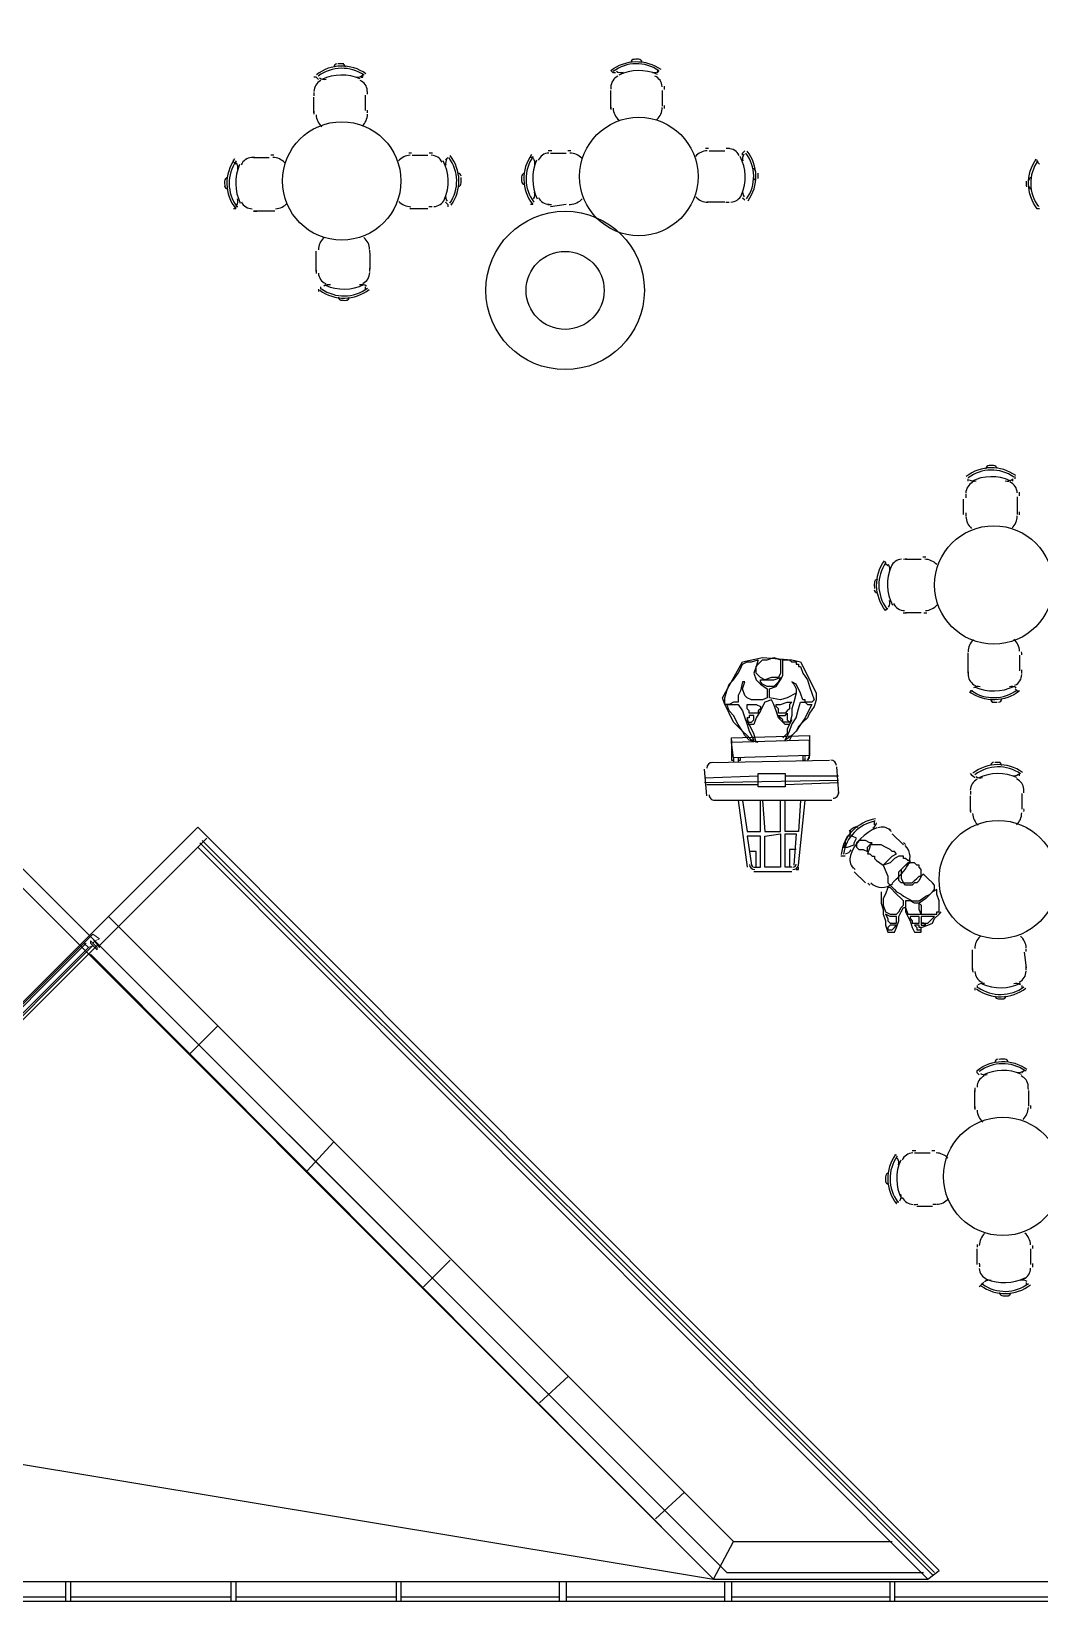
# Model space of a CAD drawing. Header units: inches. Extents: x 6 to 332, y 4 to 234.
# Drawn here: x 268.72 to 276.36, y 94.84 to 106.75 of the extents above; entities that cross this region are included whole.
import ezdxf

# ---------------------------------------------------------------- set-up
doc = ezdxf.new("R2010")
doc.units = ezdxf.units.IN
doc.header["$MEASUREMENT"] = 0
doc.layers.add('PDF_BASE', color=7, linetype='Continuous', true_color=0x767676)

msp = doc.modelspace()

# ---------------------------------------------------------------- linework, layer by layer
at = {"layer": 'PDF_BASE', "lineweight": 25}
for points in [[(254.009, 119.712), (254.009, 114.903), (273.889, 95.007), (275.514, 95.007), (275.599, 95.074), (269.977, 100.713), (267.454, 98.19)], [(154.12, 115.208), (166.499, 115.208), (166.499, 114.92), (154.12, 114.92), (273.889, 95.007), (274.041, 95.294), (275.244, 95.294)], [(254.009, 115.005), (254.043, 115.005), (273.99, 95.057), (275.481, 95.057)], [(270.892, 106.386), (270.875, 106.403), (270.858, 106.403)], [(270.875, 106.403), (270.875, 106.403)], [(271.213, 106.403), (271.23, 106.403), (271.23, 106.42)], [(271.23, 106.42), (271.23, 106.42)], [(273.127, 106.453), (273.127, 106.453)], [(273.466, 106.436), (273.466, 106.453)], [(273.482, 106.453), (273.482, 106.453)], [(271.247, 106.267), (271.247, 106.149)], [(273.11, 106.166), (273.11, 106.301)], [(273.499, 106.301), (273.499, 106.182)], [(270.858, 106.132), (270.858, 106.25)], [(270.401, 105.793), (270.519, 105.793)], [(271.603, 105.81), (271.721, 105.81)], [(271.857, 105.776), (271.874, 105.793)], [(271.874, 105.793), (271.874, 105.793)], [(271.874, 105.793), (271.874, 105.793)], [(272.5, 105.81), (272.5, 105.81)], [(272.5, 105.793), (272.5, 105.793)], [(272.517, 105.793), (272.5, 105.793)], [(272.653, 105.827), (272.771, 105.827)], [(273.855, 105.844), (273.974, 105.844)], [(274.109, 105.81), (274.109, 105.827), (274.126, 105.844)], [(274.126, 105.827), (274.126, 105.827)], [(270.265, 105.742), (270.248, 105.759), (270.248, 105.776)], [(270.248, 105.759), (270.248, 105.759)], [(276.361, 105.742), (276.344, 105.759), (276.344, 105.776)], [(276.344, 105.759), (276.344, 105.759)], [(271.857, 105.454), (271.874, 105.437), (271.874, 105.42)], [(271.874, 105.437), (271.874, 105.437)], [(272.5, 105.454), (272.5, 105.454)], [(272.517, 105.454), (272.517, 105.454)], [(272.771, 105.437), (272.653, 105.42)], [(274.109, 105.488), (274.126, 105.471)], [(274.126, 105.471), (274.126, 105.471)], [(270.282, 105.42), (270.265, 105.42)], [(270.265, 105.404), (270.265, 105.404)], [(276.344, 105.404), (276.344, 105.404)], [(276.361, 105.42), (276.361, 105.42)], [(270.892, 104.794), (270.892, 104.777)], [(270.909, 104.811), (270.909, 104.794)], [(270.909, 104.794), (270.909, 104.794)], [(271.247, 104.811), (271.247, 104.794)], [(271.247, 104.794), (271.247, 104.794)], [(271.264, 104.794), (271.264, 104.794)], [(275.802, 103.355), (275.802, 103.355)], [(275.819, 103.338), (275.819, 103.355)], [(275.819, 103.355), (275.819, 103.355)], [(276.158, 103.355), (276.158, 103.355)], [(276.158, 103.338), (276.158, 103.355)], [(276.175, 103.355), (276.175, 103.372)], [(275.785, 103.084), (275.785, 103.202)], [(276.192, 103.219), (276.192, 103.084)], [(275.21, 102.694), (275.193, 102.711), (275.193, 102.728)], [(275.193, 102.711), (275.193, 102.711)], [(275.345, 102.745), (275.464, 102.745)], [(275.193, 102.356), (275.193, 102.356)], [(275.193, 102.356), (275.193, 102.356)], [(275.464, 102.339), (275.345, 102.339)], [(274.228, 101.356), (274.16, 101.373), (274.126, 101.407), (274.109, 101.441), (274.041, 101.509), (274.007, 101.577), (273.974, 101.644), (273.957, 101.695), (274.109, 101.966), (274.261, 102), (274.482, 101.983), (274.549, 101.966), (274.634, 101.797), (274.668, 101.729), (274.668, 101.678), (274.651, 101.627), (274.617, 101.577), (274.6, 101.543), (274.566, 101.509), (274.532, 101.475), (274.515, 101.441), (274.482, 101.407), (274.465, 101.373)], [(276.209, 102.017), (276.209, 101.898)], [(274.515, 101.966), (274.515, 101.966)], [(274.515, 101.949), (274.515, 101.949)], [(274.532, 101.949), (274.532, 101.949)], [(274.532, 101.932), (274.532, 101.932)], [(274.109, 101.814), (274.109, 101.814)], [(274.126, 101.814), (274.126, 101.814)], [(275.853, 101.746), (275.836, 101.746), (275.836, 101.729)], [(276.192, 101.746), (276.192, 101.746)], [(274.515, 101.729), (274.498, 101.661), (274.482, 101.61), (274.482, 101.56), (274.465, 101.492), (274.448, 101.492), (274.431, 101.492), (274.414, 101.509), (274.38, 101.543), (274.363, 101.594), (274.346, 101.644), (274.329, 101.678), (274.278, 101.661), (274.261, 101.627), (274.244, 101.594), (274.211, 101.543), (274.194, 101.492), (274.177, 101.492), (274.143, 101.492)], [(275.836, 101.729), (275.836, 101.729)], [(274.211, 101.356), (274.194, 101.424), (274.16, 101.492), (274.143, 101.543), (274.143, 101.526), (274.143, 101.509), (274.177, 101.509), (274.194, 101.526), (274.194, 101.56), (274.177, 101.56), (274.16, 101.56), (274.16, 101.543), (274.143, 101.543)], [(274.143, 101.543), (274.143, 101.543)], [(274.143, 101.509), (274.143, 101.509)], [(274.16, 101.577), (274.16, 101.577)], [(274.16, 101.56), (274.16, 101.56)], [(274.16, 101.543), (274.16, 101.543)], [(274.177, 101.577), (274.177, 101.577)], [(274.177, 101.56), (274.177, 101.56)], [(274.482, 101.526), (274.448, 101.458), (274.448, 101.424), (274.414, 101.39)], [(274.617, 101.255), (274.6, 101.221), (274.617, 101.238), (274.617, 101.373), (274.617, 101.255), (274.041, 101.238), (274.024, 101.356)], [(274.024, 101.373), (274.024, 101.221), (274.041, 101.221)], [(274.024, 101.373), (274.024, 101.373)], [(274.177, 101.373), (274.177, 101.373)], [(274.194, 101.373), (274.194, 101.373)], [(274.617, 101.373), (274.617, 101.373)], [(273.838, 100.95), (273.821, 101.153)], [(273.872, 101.204), (274.769, 101.221)], [(274.041, 101.238), (274.041, 101.204)], [(274.075, 101.221), (274.092, 101.221), (274.092, 101.238)], [(274.075, 101.238), (274.075, 101.204)], [(274.566, 101.255), (274.566, 101.221), (274.583, 101.221), (274.583, 101.238)], [(274.82, 101.17), (274.837, 100.967)], [(273.821, 101.086), (274.228, 101.102)], [(273.821, 101.052), (274.837, 101.069)], [(273.838, 101.035), (274.228, 101.035)], [(274.431, 101.102), (274.837, 101.102)], [(274.431, 101.035), (274.837, 101.052)], [(275.87, 101.086), (275.853, 101.102), (275.836, 101.119)], [(275.853, 101.102), (275.853, 101.102)], [(276.192, 101.102), (276.192, 101.102)], [(276.209, 101.102), (276.209, 101.119)], [(276.209, 101.119), (276.209, 101.119)], [(274.786, 100.916), (273.889, 100.916)], [(274.075, 100.916), (274.143, 100.408)], [(274.109, 100.916), (274.143, 100.679), (274.244, 100.679), (274.244, 100.916)], [(274.261, 100.916), (274.278, 100.679), (274.397, 100.679), (274.397, 100.916)], [(274.549, 100.916), (274.532, 100.679), (274.431, 100.679), (274.431, 100.916)], [(275.836, 100.832), (275.836, 100.95)], [(276.226, 100.967), (276.226, 100.848)], [(274.482, 100.408), (274.431, 100.408), (274.431, 100.662), (274.515, 100.662), (274.498, 100.425)], [(275.108, 100.73), (275.108, 100.747), (275.108, 100.764)], [(275.108, 100.747), (275.108, 100.747)], [(275.328, 100.578), (275.244, 100.662)], [(269.232, 99.816), (270.045, 100.628)], [(269.977, 100.561), (275.514, 95.007)], [(269.994, 100.594), (275.548, 95.04)], [(270.011, 100.611), (275.565, 95.057)], [(274.515, 100.544), (274.465, 100.544), (274.465, 100.408)], [(274.871, 100.561), (274.871, 100.561)], [(274.888, 100.561), (274.888, 100.561)], [(274.956, 100.594), (274.956, 100.594)], [(274.973, 100.594), (274.973, 100.594)], [(274.211, 100.408), (274.211, 100.527), (274.16, 100.527)], [(274.888, 100.493), (274.871, 100.493), (274.854, 100.493)], [(274.871, 100.493), (274.871, 100.493)], [(275.074, 100.51), (275.074, 100.51)], [(275.091, 100.493), (275.091, 100.493)], [(275.328, 100.493), (275.328, 100.493)], [(275.362, 100.442), (275.362, 100.442)], [(275.379, 100.459), (275.379, 100.459)], [(274.16, 100.391), (274.16, 100.391)], [(274.482, 100.374), (274.194, 100.374)], [(274.515, 100.391), (274.532, 100.391), (274.532, 100.408)], [(274.956, 100.374), (275.04, 100.29)], [(275.311, 100.324), (275.311, 100.324)], [(275.159, 100.222), (275.159, 100.171), (275.159, 100.137), (275.176, 100.087), (275.176, 100.053), (275.193, 100.002), (275.193, 99.968), (275.21, 99.917), (275.227, 99.917), (275.244, 99.917), (275.26, 99.917), (275.277, 99.951), (275.294, 100.002), (275.294, 100.036), (275.311, 100.07), (275.328, 100.103), (275.345, 100.103), (275.345, 100.07), (275.362, 100.036), (275.379, 100.002), (275.396, 99.951), (275.413, 99.917), (275.43, 99.917), (275.447, 99.917), (275.464, 99.917), (275.464, 99.934), (275.464, 99.951), (275.514, 99.968), (275.548, 99.985), (275.565, 100.019), (275.599, 100.053), (275.616, 100.07)], [(275.21, 100.256), (275.21, 100.256)], [(275.328, 100.154), (275.328, 100.154)], [(275.328, 100.12), (275.328, 100.12)], [(275.328, 100.103), (275.328, 100.103)], [(269.3, 100.036), (274.041, 95.294)], [(275.227, 99.968), (275.227, 99.968)], [(275.26, 99.951), (275.26, 99.951)], [(275.277, 100.053), (275.277, 100.053)], [(275.413, 99.985), (275.413, 99.985)], [(275.43, 99.985), (275.43, 99.985)], [(275.43, 99.968), (275.43, 99.968)], [(275.447, 100.053), (275.447, 100.053)], [(275.447, 99.985), (275.447, 99.985)], [(275.447, 99.968), (275.447, 99.968)], [(275.447, 99.951), (275.447, 99.951)], [(275.464, 99.985), (275.464, 99.985)], [(275.464, 99.968), (275.464, 99.968)], [(275.464, 99.951), (275.464, 99.951)], [(275.481, 99.968), (275.481, 99.968)], [(275.498, 99.968), (275.498, 99.968)], [(275.227, 99.934), (275.227, 99.934)], [(275.464, 99.934), (275.464, 99.934)], [(267.539, 98.139), (269.198, 99.799), (267.573, 98.173)], [(276.243, 99.765), (276.26, 99.646)], [(275.87, 99.494), (275.87, 99.477)], [(275.887, 99.511), (275.887, 99.494)], [(275.887, 99.494), (275.887, 99.494)], [(276.226, 99.511), (276.226, 99.494)], [(276.226, 99.494), (276.226, 99.494)], [(276.243, 99.494), (276.243, 99.494)], [(269.91, 98.986), (270.13, 99.206)], [(275.887, 98.85), (275.887, 98.85)], [(276.226, 98.85), (276.243, 98.867), (276.26, 98.867)], [(276.243, 98.867), (276.243, 98.867)], [(275.87, 98.579), (275.87, 98.715)], [(276.276, 98.715), (276.276, 98.596)], [(270.807, 98.105), (271.01, 98.325)], [(275.277, 98.224), (275.26, 98.224)], [(275.26, 98.207), (275.26, 98.207)], [(275.277, 98.207), (275.277, 98.207)], [(275.413, 98.241), (275.531, 98.241)], [(275.294, 97.868), (275.277, 97.868)], [(275.277, 97.868), (275.277, 97.868)], [(275.277, 97.851), (275.277, 97.851)], [(275.548, 97.834), (275.43, 97.834)], [(275.887, 97.394), (275.887, 97.513)], [(276.293, 97.513), (276.293, 97.394)], [(271.688, 97.225), (271.891, 97.428)], [(275.938, 97.259), (275.921, 97.242), (275.904, 97.225)], [(275.921, 97.242), (275.921, 97.242)], [(276.26, 97.259), (276.26, 97.242)], [(276.276, 97.242), (276.276, 97.242)], [(276.276, 97.242), (276.276, 97.242)], [(272.568, 96.344), (272.788, 96.547)], [(273.449, 95.464), (273.669, 95.667)], [(268.978, 94.837), (268.978, 94.99)], [(269.012, 94.99), (269.012, 94.837)], [(270.231, 94.837), (270.231, 94.99)], [(270.265, 94.99), (270.265, 94.837)], [(271.484, 94.837), (271.484, 94.99)], [(271.518, 94.99), (271.518, 94.837)], [(272.72, 94.837), (272.72, 94.99)], [(272.771, 94.99), (272.771, 94.837)], [(273.974, 94.837), (273.974, 94.99)], [(274.024, 94.99), (274.024, 94.837)], [(275.227, 94.837), (275.227, 94.99)], [(275.26, 94.99), (275.26, 94.837)], [(268.978, 94.871), (267.759, 94.871)], [(270.231, 94.871), (269.012, 94.871)], [(271.484, 94.871), (270.265, 94.871)], [(272.72, 94.871), (271.518, 94.871)], [(273.974, 94.871), (272.771, 94.871)], [(275.227, 94.871), (274.024, 94.871)], [(276.48, 94.871), (275.26, 94.871)]]:
    msp.add_lwpolyline(points, dxfattribs=at)
for points in [[(273.144, 106.436), (273.127, 106.436), (273.11, 106.453, -0.333308), (273.488, 106.462)], [(273.425, 106.438, 0.228086), (273.474, 106.451, 0.324516), (273.127, 106.445)], [(273.347, 106.515, 0.379094), (273.32, 106.538, 0.031241), (273.278, 106.537)], [(271.264, 106.274, 0.007383), (271.263, 106.301, 0.283769), (271.209, 106.378)], [(270.41, 105.793, 0.007383), (270.384, 105.792, 0.283769), (270.307, 105.738)], [(272.509, 105.816, 0.333336), (272.517, 105.437), (272.5, 105.437)], [(274.02, 105.454, 0.283769), (274.101, 105.51, 0.221136), (274.091, 105.801)], [(270.257, 105.782, 0.333336), (270.265, 105.404), (270.248, 105.404)], [(271.768, 105.421, 0.283769), (271.849, 105.476, 0.221136), (271.839, 105.767)], [(272.456, 105.674, 0.379066), (272.433, 105.647, 0.031289), (272.434, 105.606)], [(276.361, 105.404), (276.344, 105.404, -0.333336), (276.336, 105.782)], [(270.204, 105.641, 0.379066), (270.181, 105.613, 0.031289), (270.182, 105.572)], [(271.952, 105.573, 0.379066), (271.975, 105.6, 0.031289), (271.974, 105.642)], [(273.974, 105.454), (273.855, 105.454, -0.007551), (273.837, 105.454)], [(270.562, 105.387, -0.007551), (270.536, 105.387), (270.401, 105.387, 0.007383), (270.425, 105.387)], [(271.721, 105.404), (271.603, 105.404, -0.007551), (271.585, 105.404)], [(270.875, 104.929), (270.875, 105.065, -0.007551), (270.875, 105.083)], [(271.28, 105.091, -0.007551), (271.281, 105.065), (271.281, 104.946)], [(271.044, 104.733, 0.379066), (271.071, 104.71, 0.031289), (271.113, 104.71)], [(276.039, 103.433, 0.379094), (276.012, 103.456, 0.031241), (275.971, 103.455)], [(275.21, 102.372), (275.193, 102.356, -0.333336), (275.184, 102.734)], [(275.315, 102.745, 0.283769), (275.235, 102.69, 0.221136), (275.245, 102.398)], [(275.132, 102.593, 0.379066), (275.108, 102.565, 0.031289), (275.109, 102.524)], [(275.819, 101.881), (275.819, 102.017, -0.007551), (275.819, 102.035)], [(275.819, 101.891, 0.007383), (275.82, 101.864, 0.283769), (275.875, 101.788)], [(276.175, 101.763), (276.192, 101.746), (276.209, 101.746, -0.333336), (275.83, 101.738)], [(276.242, 100.974, 0.007383), (276.242, 101.001, 0.283769), (276.187, 101.078)], [(274.491, 100.391, 0.381782), (274.532, 100.425), (274.583, 100.916)], [(274.981, 100.707, 0.379095), (274.947, 100.706, 0.03129), (274.916, 100.682)], [(275.127, 100.707, 0.221136), (274.927, 100.498, 0.283768), (274.948, 100.402)], [(274.194, 100.408), (274.244, 100.408), (274.244, 100.645), (274.143, 100.645), (274.177, 100.425, 0.38176), (274.203, 100.408)], [(275.245, 100.291, 0.059801), (275.353, 100.408, 0.371029), (275.343, 100.573)], [(275.853, 99.629), (275.853, 99.765, -0.007551), (275.853, 99.782)], [(276.023, 99.433, 0.379066), (276.05, 99.41, 0.031289), (276.091, 99.41)], [(275.904, 98.833), (275.887, 98.85), (275.887, 98.867, -0.333308), (276.265, 98.876)], [(276.124, 98.929, 0.379094), (276.097, 98.952, 0.031241), (276.055, 98.951)], [(276.276, 98.722, 0.007383), (276.275, 98.749, 0.283769), (276.221, 98.825)], [(275.216, 98.088, 0.379066), (275.193, 98.061, 0.031289), (275.194, 98.02)], [(275.904, 97.364, 0.283769), (275.959, 97.284, 0.221136), (276.25, 97.294)], [(276.056, 97.181, 0.379066), (276.084, 97.157, 0.031289), (276.125, 97.158)]]:
    msp.add_lwpolyline(points, format="xyb", dxfattribs=at)
for points in [[(273.974, 101.644), (273.974, 101.695), (273.99, 101.746), (274.007, 101.797), (274.041, 101.831), (274.075, 101.881), (274.092, 101.915), (274.109, 101.949), (274.143, 101.966), (274.177, 101.966), (274.228, 101.983), (274.211, 101.932), (274.194, 101.881), (274.211, 101.831), (274.244, 101.797), (274.295, 101.763), (274.295, 101.746), (274.295, 101.712), (274.295, 101.695), (274.261, 101.678), (274.211, 101.678), (274.177, 101.678), (274.143, 101.695), (274.126, 101.712), (274.109, 101.763), (274.126, 101.814), (274.109, 101.814), (274.092, 101.746), (274.075, 101.712), (274.075, 101.661), (274.041, 101.661), (274.007, 101.644)], [(274.278, 101.831), (274.244, 101.848), (274.211, 101.881), (274.211, 101.898), (274.211, 101.932), (274.228, 101.949), (274.261, 101.983), (274.295, 101.983), (274.346, 102), (274.397, 101.983), (274.397, 101.915), (274.397, 101.881), (274.38, 101.848), (274.329, 101.848)], [(274.583, 101.661), (274.583, 101.678), (274.566, 101.678), (274.549, 101.729), (274.515, 101.797), (274.482, 101.814), (274.498, 101.797), (274.515, 101.763), (274.515, 101.729), (274.448, 101.695), (274.397, 101.678), (274.312, 101.695), (274.312, 101.712), (274.312, 101.729), (274.312, 101.763), (274.363, 101.78), (274.397, 101.831), (274.414, 101.864), (274.414, 101.932), (274.414, 101.983), (274.465, 101.983), (274.482, 101.966), (274.515, 101.966), (274.515, 101.949), (274.532, 101.949), (274.532, 101.932), (274.549, 101.932), (274.566, 101.881), (274.6, 101.831), (274.617, 101.78), (274.634, 101.729), (274.651, 101.678), (274.634, 101.661), (274.617, 101.661)], [(274.295, 101.78), (274.261, 101.797), (274.244, 101.814), (274.244, 101.831), (274.278, 101.831), (274.346, 101.831), (274.397, 101.848), (274.38, 101.814), (274.346, 101.78)], [(274.177, 101.373), (274.143, 101.407), (274.109, 101.441), (274.075, 101.492), (274.041, 101.56), (274.007, 101.594), (273.99, 101.644), (274.024, 101.644), (274.041, 101.644), (274.075, 101.644), (274.109, 101.594), (274.126, 101.543), (274.143, 101.492), (274.16, 101.441), (274.194, 101.373)], [(274.177, 101.577), (274.16, 101.577), (274.16, 101.594), (274.143, 101.61), (274.143, 101.644), (274.177, 101.644), (274.211, 101.644), (274.244, 101.627), (274.244, 101.61), (274.228, 101.594), (274.228, 101.577), (274.211, 101.577), (274.194, 101.577)], [(274.38, 101.577), (274.38, 101.61), (274.363, 101.627), (274.363, 101.644), (274.397, 101.644), (274.448, 101.661), (274.482, 101.661), (274.465, 101.644), (274.465, 101.61), (274.448, 101.594), (274.431, 101.577), (274.397, 101.577)], [(274.431, 101.373), (274.465, 101.441), (274.482, 101.492), (274.515, 101.543), (274.532, 101.61), (274.549, 101.661), (274.583, 101.661), (274.6, 101.644), (274.634, 101.644), (274.617, 101.61), (274.583, 101.543), (274.549, 101.492), (274.515, 101.441), (274.482, 101.407)], [(274.414, 101.509), (274.414, 101.526), (274.397, 101.543), (274.38, 101.56), (274.397, 101.56), (274.431, 101.56), (274.448, 101.577), (274.448, 101.543), (274.448, 101.526), (274.465, 101.509), (274.448, 101.509), (274.431, 101.509)], [(274.617, 101.407), (274.617, 101.373), (274.024, 101.356), (274.024, 101.39)], [(274.228, 101.119), (274.431, 101.119), (274.431, 101.018), (274.228, 101.018)], [(274.278, 100.645), (274.397, 100.662), (274.397, 100.408), (274.278, 100.408)], [(274.888, 100.561), (274.905, 100.561), (274.956, 100.578), (274.956, 100.594), (274.973, 100.628), (274.939, 100.645), (274.905, 100.645), (274.888, 100.611), (274.888, 100.578), (274.871, 100.561)], [(275.057, 100.527), (275.057, 100.561), (275.074, 100.578), (275.091, 100.594), (275.074, 100.594), (275.04, 100.611), (274.99, 100.611), (274.973, 100.594), (274.973, 100.561), (274.99, 100.544), (275.023, 100.544)], [(275.176, 100.425), (275.21, 100.459), (275.244, 100.493), (275.277, 100.51), (275.26, 100.527), (275.244, 100.527), (275.227, 100.544), (275.193, 100.561), (275.159, 100.578), (275.125, 100.578), (275.108, 100.578), (275.074, 100.578), (275.074, 100.561), (275.057, 100.51), (275.074, 100.51), (275.091, 100.493), (275.108, 100.493), (275.108, 100.476), (275.125, 100.459)], [(275.447, 100.154), (275.498, 100.188), (275.531, 100.205), (275.548, 100.222), (275.565, 100.239), (275.565, 100.256), (275.565, 100.273), (275.548, 100.29), (275.514, 100.324), (275.481, 100.357), (275.464, 100.34), (275.447, 100.307), (275.43, 100.29), (275.413, 100.29), (275.396, 100.273), (275.379, 100.273), (275.362, 100.273), (275.345, 100.273), (275.328, 100.29), (275.311, 100.29), (275.294, 100.307), (275.294, 100.324), (275.294, 100.34), (275.294, 100.357), (275.294, 100.374), (275.311, 100.391), (275.328, 100.408), (275.345, 100.425), (275.379, 100.442), (275.379, 100.459), (275.362, 100.459), (275.345, 100.476), (275.328, 100.476), (275.328, 100.493), (275.294, 100.493), (275.26, 100.476), (275.227, 100.442), (275.176, 100.425), (275.21, 100.34), (275.21, 100.29), (275.227, 100.273), (275.26, 100.239), (275.277, 100.222), (275.311, 100.205), (275.328, 100.188), (275.362, 100.171), (275.396, 100.154)], [(275.396, 100.29), (275.413, 100.307), (275.43, 100.324), (275.447, 100.34), (275.464, 100.34), (275.464, 100.357), (275.464, 100.374), (275.464, 100.391), (275.447, 100.408), (275.447, 100.425), (275.43, 100.425), (275.413, 100.442), (275.396, 100.442), (275.379, 100.442), (275.362, 100.442), (275.345, 100.425), (275.328, 100.408), (275.311, 100.391), (275.311, 100.374), (275.311, 100.357), (275.311, 100.324), (275.328, 100.29), (275.362, 100.29)], [(275.26, 100.053), (275.277, 100.053), (275.294, 100.07), (275.311, 100.103), (275.328, 100.12), (275.328, 100.137), (275.328, 100.154), (275.311, 100.171), (275.277, 100.205), (275.227, 100.256), (275.21, 100.256), (275.193, 100.205), (275.176, 100.171), (275.176, 100.12), (275.193, 100.07), (275.227, 100.053), (275.244, 100.053)], [(275.565, 100.053), (275.582, 100.053), (275.582, 100.07), (275.599, 100.07), (275.599, 100.154), (275.582, 100.205), (275.582, 100.239), (275.548, 100.222), (275.498, 100.171), (275.447, 100.137), (275.464, 100.12), (275.464, 100.087), (275.464, 100.053), (275.498, 100.053), (275.531, 100.053)], [(275.43, 100.053), (275.447, 100.053), (275.464, 100.053), (275.447, 100.087), (275.447, 100.103), (275.447, 100.137), (275.413, 100.137), (275.379, 100.154), (275.345, 100.154), (275.345, 100.12), (275.345, 100.103), (275.362, 100.053), (275.379, 100.053), (275.413, 100.053)], [(275.277, 99.985), (275.277, 100.002), (275.277, 100.019), (275.277, 100.036), (275.26, 100.036), (275.227, 100.036), (275.193, 100.053), (275.21, 100.019), (275.21, 100.002), (275.227, 99.985), (275.244, 99.985), (275.26, 99.985)], [(275.244, 99.934), (275.26, 99.951), (275.277, 99.968), (275.26, 99.968), (275.244, 99.968), (275.227, 99.968), (275.21, 99.951), (275.21, 99.934), (275.227, 99.934)], [(275.43, 99.985), (275.447, 99.985), (275.447, 100.002), (275.447, 100.019), (275.447, 100.036), (275.43, 100.036), (275.396, 100.036), (275.379, 100.036), (275.379, 100.019), (275.396, 100.002), (275.396, 99.985), (275.413, 99.985)], [(275.447, 99.934), (275.464, 99.934), (275.464, 99.951), (275.447, 99.951), (275.447, 99.968), (275.43, 99.968), (275.413, 99.968), (275.43, 99.951), (275.43, 99.934)], [(275.514, 99.985), (275.531, 100.002), (275.548, 100.019), (275.565, 100.036), (275.531, 100.036), (275.498, 100.036), (275.464, 100.036), (275.464, 100.019), (275.464, 100.002), (275.464, 99.985), (275.481, 99.985), (275.498, 99.985)], [(275.498, 99.968), (275.481, 99.985), (275.464, 99.985), (275.464, 99.968), (275.481, 99.968)], [(266.895, 94.837), (266.895, 94.99), (278.596, 94.99), (278.596, 94.837)]]:
    msp.add_lwpolyline(points, close=True, dxfattribs=at)
at = {"layer": 'PDF_BASE', "lineweight": 0}
for points in [[(269.148, 99.799), (268.318, 98.969), (268.301, 98.935), (269.181, 99.816), (269.148, 99.799), (269.114, 99.833), (267.454, 98.173)], [(269.131, 99.833), (268.284, 98.986)], [(269.114, 99.833), (269.181, 99.9), (269.232, 99.866), (269.198, 99.849), (269.181, 99.833)], [(269.181, 99.866), (269.181, 99.866)], [(269.165, 99.748), (273.889, 95.007)], [(269.215, 99.816), (269.198, 99.799)], [(269.232, 99.816), (273.99, 95.057)], [(269.91, 98.986), (270.13, 99.206)]]:
    msp.add_lwpolyline(points, dxfattribs=at)
for points in [[(269.165, 99.849), (269.165, 99.833), (269.215, 99.782), (269.215, 99.799)], [(269.232, 99.799), (269.181, 99.866), (269.232, 99.816)], [(269.215, 99.816), (269.198, 99.799)]]:
    msp.add_lwpolyline(points, close=True, dxfattribs=at)
at = {"layer": 'PDF_BASE', "lineweight": 25}
for centre, radius in [((271.069, 105.615), 0.449), ((273.322, 105.649), 0.449), ((272.763, 104.785), 0.601), ((272.763, 104.785), 0.296), ((276.014, 102.55), 0.449), ((276.048, 100.315), 0.449), ((276.082, 98.063), 0.449)]:
    msp.add_circle(centre, radius, dxfattribs=at)
for centre, radius, start, end in [((271.036, 106.479), 0.0254, 94.576, 177.6214), ((271.069, 106.174), 0.33, 87.4182, 94.5758), ((271.069, 106.479), 0.0254, 4.3724, 87.418), ((273.288, 106.513), 0.0254, 94.576, 177.6214), ((271.069, 106.174), 0.313, 54.1297, 127.8643), ((271.069, 106.174), 0.296, 55.0361, 126.9524), ((270.934, 106.445), 0.0593, 235.3324, 286.7325), ((271.069, 106.072), 0.347, 66.0552, 115.9332), ((271.188, 106.462), 0.0593, 255.2563, 306.6506), ((273.203, 106.326), 0.0931, 115.9329, 179.3022), ((273.186, 106.496), 0.0593, 235.3324, 286.7325), ((273.322, 106.106), 0.347, 66.0552, 115.9332), ((273.406, 106.326), 0.0931, 2.6864, 66.0556), ((270.951, 106.293), 0.0931, 115.9329, 179.3022), ((271.764, 106.276), 0.906, 179.3023, 180.9944), ((274.016, 106.326), 0.906, 179.3023, 180.9944), ((272.611, 106.293), 0.906, 0.9946, 2.6867), ((271.577, 106.157), 0.72, 180.9945, 182.7249), ((270.545, 106.14), 0.72, 359.2637, 0.9942), ((273.83, 106.191), 0.72, 180.9945, 182.7249), ((273.254, 106.174), 0.127, 182.7246, 228.7352), ((273.372, 106.174), 0.127, 313.2531, 359.2637), ((272.797, 106.174), 0.72, 359.2637, 0.9942), ((271.002, 106.123), 0.127, 182.7246, 228.7352), ((271.137, 106.123), 0.127, 313.2531, 359.2637), ((270.545, 105.09), 0.72, 89.2637, 90.9942), ((270.545, 105.666), 0.127, 43.2531, 89.2637), ((271.594, 105.683), 0.127, 92.7246, 138.7352), ((271.611, 105.107), 0.72, 90.9945, 92.7249), ((271.747, 104.921), 0.906, 89.3023, 90.9944), ((271.747, 105.717), 0.0931, 25.9329, 89.3022), ((271.916, 105.751), 0.0593, 145.3324, 196.7325), ((271.645, 105.615), 0.296, 325.0305, 36.9525), ((271.645, 105.615), 0.313, 324.1241, 37.8644), ((272.763, 105.632), 0.296, 145.0305, 216.9525), ((272.475, 105.751), 0.0593, 345.2563, 36.6506), ((272.644, 105.734), 0.0931, 92.6864, 156.0556), ((272.678, 104.938), 0.906, 90.994, 92.6861), ((272.797, 105.124), 0.72, 89.2637, 90.9942), ((272.797, 105.7), 0.127, 43.2531, 89.2637), ((273.847, 105.717), 0.127, 92.7246, 138.7352), ((273.863, 105.141), 0.72, 90.9945, 92.7249), ((273.999, 104.955), 0.906, 89.3023, 90.9944), ((273.999, 105.768), 0.0931, 25.9329, 89.3022), ((274.168, 105.785), 0.0593, 145.3324, 196.7325), ((273.897, 105.649), 0.296, 325.0305, 36.9525), ((273.897, 105.649), 0.313, 324.1241, 37.8644), ((270.511, 105.598), 0.296, 145.0305, 216.9525), ((270.612, 105.598), 0.347, 156.0552, 205.9332), ((270.223, 105.717), 0.0593, 345.2563, 36.6506), ((271.95, 105.649), 0.0254, 4.5811, 87.6273), ((272.864, 105.632), 0.347, 156.0552, 205.9332), ((274.185, 105.683), 0.0254, 4.5811, 87.6273), ((273.897, 105.649), 0.33, 357.4073, 4.5757), ((276.59, 105.598), 0.296, 145.0305, 216.9525), ((270.206, 105.581), 0.0254, 184.576, 267.6214), ((272.458, 105.615), 0.0254, 184.576, 267.6214), ((274.168, 105.531), 0.0593, 165.2563, 216.6506), ((274.185, 105.649), 0.0254, 274.3672, 357.4073), ((276.59, 105.598), 0.33, 177.4073, 184.5757), ((276.302, 105.615), 0.0254, 94.3672, 177.4073), ((276.302, 105.581), 0.0254, 184.576, 267.6214), ((270.223, 105.463), 0.0593, 325.3324, 16.7325), ((270.392, 105.497), 0.0931, 205.9329, 269.3022), ((270.561, 105.531), 0.127, 272.7246, 318.7352), ((271.594, 105.547), 0.127, 223.2531, 269.2637), ((271.916, 105.497), 0.0593, 165.2563, 216.6506), ((272.475, 105.514), 0.0593, 325.3324, 16.7325), ((272.644, 105.531), 0.0931, 205.9329, 269.3022), ((272.644, 106.343), 0.906, 269.3023, 270.9944), ((272.78, 106.157), 0.72, 270.9945, 272.7249), ((272.797, 105.564), 0.127, 272.7246, 318.7352), ((273.847, 105.581), 0.127, 223.2531, 269.2637), ((273.965, 106.36), 0.906, 270.9946, 272.6867), ((271.713, 106.326), 0.906, 270.9946, 272.6867), ((271.019, 105.09), 0.127, 133.2531, 179.2637), ((271.154, 105.09), 0.127, 2.7246, 48.7352), ((270.375, 104.938), 0.906, 359.3023, 0.9944), ((271.781, 104.955), 0.906, 180.994, 182.6861), ((270.985, 104.921), 0.0931, 182.6864, 246.0556), ((271.188, 104.921), 0.0931, 295.9329, 359.3022), ((271.086, 105.039), 0.313, 234.1241, 307.8644), ((271.086, 105.039), 0.296, 235.0305, 306.9525), ((270.968, 104.769), 0.0593, 75.2615, 126.6507), ((271.086, 105.141), 0.347, 246.0552, 295.9332), ((271.103, 104.735), 0.0254, 274.576, 357.6214), ((271.222, 104.769), 0.0593, 55.338, 106.7324), ((275.997, 103.126), 0.313, 54.1297, 127.8643), ((275.997, 103.126), 0.296, 55.0361, 126.9524), ((275.98, 103.431), 0.0254, 94.576, 177.6214), ((275.895, 103.245), 0.0931, 115.9329, 179.3022), ((275.862, 103.397), 0.0593, 235.3324, 286.7325), ((275.997, 103.024), 0.347, 66.0552, 115.9332), ((276.116, 103.397), 0.0593, 255.2563, 306.6506), ((276.099, 103.245), 0.0931, 2.6864, 66.0556), ((276.708, 103.228), 0.906, 179.3023, 180.9944), ((275.303, 103.211), 0.906, 0.9946, 2.6867), ((276.522, 103.109), 0.72, 180.9945, 182.7249), ((275.929, 103.075), 0.127, 182.7246, 228.7352), ((276.065, 103.075), 0.127, 313.2531, 359.2637), ((275.489, 103.092), 0.72, 359.2637, 0.9942), ((275.438, 102.55), 0.296, 145.0305, 216.9525), ((275.167, 102.669), 0.0593, 345.2563, 36.6506), ((275.371, 101.839), 0.906, 90.994, 92.6861), ((275.489, 102.042), 0.72, 89.2637, 90.9942), ((275.489, 102.618), 0.127, 43.2531, 89.2637), ((275.133, 102.516), 0.0254, 184.576, 267.6214), ((275.167, 102.415), 0.0593, 325.3324, 16.7325), ((275.337, 102.449), 0.0931, 205.9329, 269.3022), ((275.337, 103.244), 0.906, 269.3023, 270.9944), ((275.472, 103.058), 0.72, 270.9945, 272.7249), ((275.489, 102.483), 0.127, 272.7246, 318.7352), ((275.946, 102.042), 0.127, 133.2531, 179.2637), ((276.082, 102.042), 0.127, 2.7246, 48.7352), ((275.506, 102.008), 0.72, 0.9945, 2.7249), ((276.133, 101.873), 0.0931, 295.9329, 359.3022), ((275.32, 101.89), 0.906, 359.3023, 0.9944), ((276.014, 101.991), 0.296, 235.0305, 306.9525), ((275.895, 101.721), 0.0593, 75.2615, 126.6507), ((276.014, 102.093), 0.347, 246.0552, 295.9332), ((276.149, 101.721), 0.0593, 55.338, 106.7324), ((276.014, 101.687), 0.0254, 184.3672, 267.4073), ((276.014, 101.991), 0.33, 267.4073, 274.5757), ((276.048, 101.687), 0.0254, 274.576, 357.6214), ((274.558, 101.246), 0.0254, 354.5784, 23.9943), ((273.88, 101.162), 0.0423, 90.9942, 180.9941), ((274.778, 101.179), 0.0423, 0.9942, 90.9941), ((276.048, 100.874), 0.313, 54.1297, 127.8643), ((276.048, 100.874), 0.296, 55.0361, 126.9524), ((276.014, 101.179), 0.0254, 94.576, 177.6214), ((276.048, 100.874), 0.33, 87.4182, 94.5758), ((276.048, 101.179), 0.0254, 4.3724, 87.418), ((275.929, 100.992), 0.0931, 115.9329, 179.3022), ((275.912, 101.145), 0.0593, 235.3324, 286.7325), ((276.048, 100.772), 0.347, 66.0552, 115.9332), ((276.166, 101.162), 0.0593, 255.2563, 306.6506), ((273.897, 100.959), 0.0423, 180.9942, 270.9943), ((274.795, 100.975), 0.0423, 270.9942, 0.9943), ((276.742, 100.975), 0.906, 179.3023, 180.9944), ((276.556, 100.857), 0.72, 180.9945, 182.7249), ((275.98, 100.823), 0.127, 182.7246, 228.7352), ((276.099, 100.823), 0.127, 313.2531, 359.2637), ((275.523, 100.84), 0.72, 359.2637, 0.9942), ((275.167, 100.467), 0.313, 99.124, 172.8642), ((275.167, 100.467), 0.296, 100.0307, 171.9527), ((274.947, 100.671), 0.0254, 139.5757, 222.6217), ((275.066, 100.755), 0.0593, 300.2508, 351.6507), ((275.167, 100.62), 0.0931, 47.6915, 111.0553), ((274.608, 100.027), 0.906, 46, 47.6911), ((274.829, 100.078), 0.72, 44.2694, 45.9995), ((274.202, 100.434), 0.0423, 187.4156, 270.9945), ((274.49, 100.434), 0.0254, 270.9942, 354.5781), ((274.879, 100.569), 0.0593, 280.3325, 331.7324), ((275.591, 101.044), 0.906, 224.3027, 225.9938), ((275.557, 100.806), 0.719, 225.9938, 227.7248), ((275.167, 100.383), 0.127, 227.7246, 309.1497), ((275.997, 99.79), 0.127, 133.2531, 179.2637), ((276.133, 99.79), 0.127, 2.7246, 48.7352), ((275.54, 99.756), 0.72, 0.9945, 2.7249), ((276.759, 99.655), 0.906, 180.994, 182.6861), ((275.963, 99.621), 0.0931, 182.6864, 246.0556), ((276.166, 99.621), 0.0931, 295.9329, 359.3022), ((275.354, 99.638), 0.906, 359.3023, 0.9944), ((276.065, 99.739), 0.313, 234.1241, 307.8644), ((275.929, 99.468), 0.0593, 75.2615, 126.6507), ((276.065, 99.739), 0.296, 235.0305, 306.9525), ((276.065, 99.841), 0.347, 246.0552, 295.9332), ((276.183, 99.468), 0.0593, 55.338, 106.7324), ((276.082, 99.435), 0.0254, 274.576, 357.6214), ((276.082, 98.622), 0.296, 55.0361, 126.9524), ((276.048, 98.927), 0.0254, 94.576, 177.6214), ((275.98, 98.74), 0.0931, 115.9329, 179.3022), ((275.946, 98.893), 0.0593, 235.3324, 286.7325), ((276.082, 98.52), 0.347, 66.0552, 115.9332), ((276.2, 98.91), 0.0593, 255.2563, 306.6506), ((276.776, 98.723), 0.906, 179.3023, 180.9944), ((276.59, 98.605), 0.72, 180.9945, 182.7249), ((276.014, 98.571), 0.127, 182.7246, 228.7352), ((276.149, 98.588), 0.127, 313.2531, 359.2637), ((275.574, 98.588), 0.72, 359.2637, 0.9942), ((275.523, 98.046), 0.313, 144.1241, 217.8644), ((275.523, 98.046), 0.296, 145.0305, 216.9525), ((275.625, 98.046), 0.347, 156.0552, 205.9332), ((275.235, 98.165), 0.0593, 345.2563, 36.6506), ((275.404, 98.148), 0.0931, 92.6864, 156.0556), ((275.438, 97.352), 0.906, 90.994, 92.6861), ((275.557, 97.538), 0.72, 89.2637, 90.9942), ((275.574, 98.114), 0.127, 43.2531, 89.2637), ((275.218, 98.029), 0.0254, 184.576, 267.6214), ((275.252, 97.911), 0.0593, 325.3324, 16.7325), ((275.404, 97.944), 0.0931, 205.9329, 269.3022), ((275.421, 98.757), 0.906, 269.3023, 270.9944), ((275.54, 98.571), 0.72, 270.9945, 272.7249), ((275.574, 97.978), 0.127, 272.7246, 318.7352), ((276.031, 97.538), 0.127, 133.2531, 179.2637), ((276.166, 97.538), 0.127, 2.7246, 48.7352), ((276.607, 97.538), 0.72, 179.2637, 180.9942), ((275.591, 97.504), 0.72, 0.9945, 2.7249), ((276.81, 97.42), 0.906, 180.994, 182.6861), ((276.2, 97.369), 0.0931, 295.9329, 359.3022), ((275.404, 97.386), 0.906, 359.3023, 0.9944), ((276.099, 97.487), 0.313, 234.1241, 307.8644), ((276.099, 97.487), 0.296, 235.0305, 306.9525), ((275.98, 97.216), 0.0593, 75.2615, 126.6507), ((276.234, 97.216), 0.0593, 55.338, 106.7324), ((276.116, 97.182), 0.0254, 274.576, 357.6214)]:
    msp.add_arc(centre, radius, start, end, dxfattribs=at)

doc.saveas('drawing.dxf')
